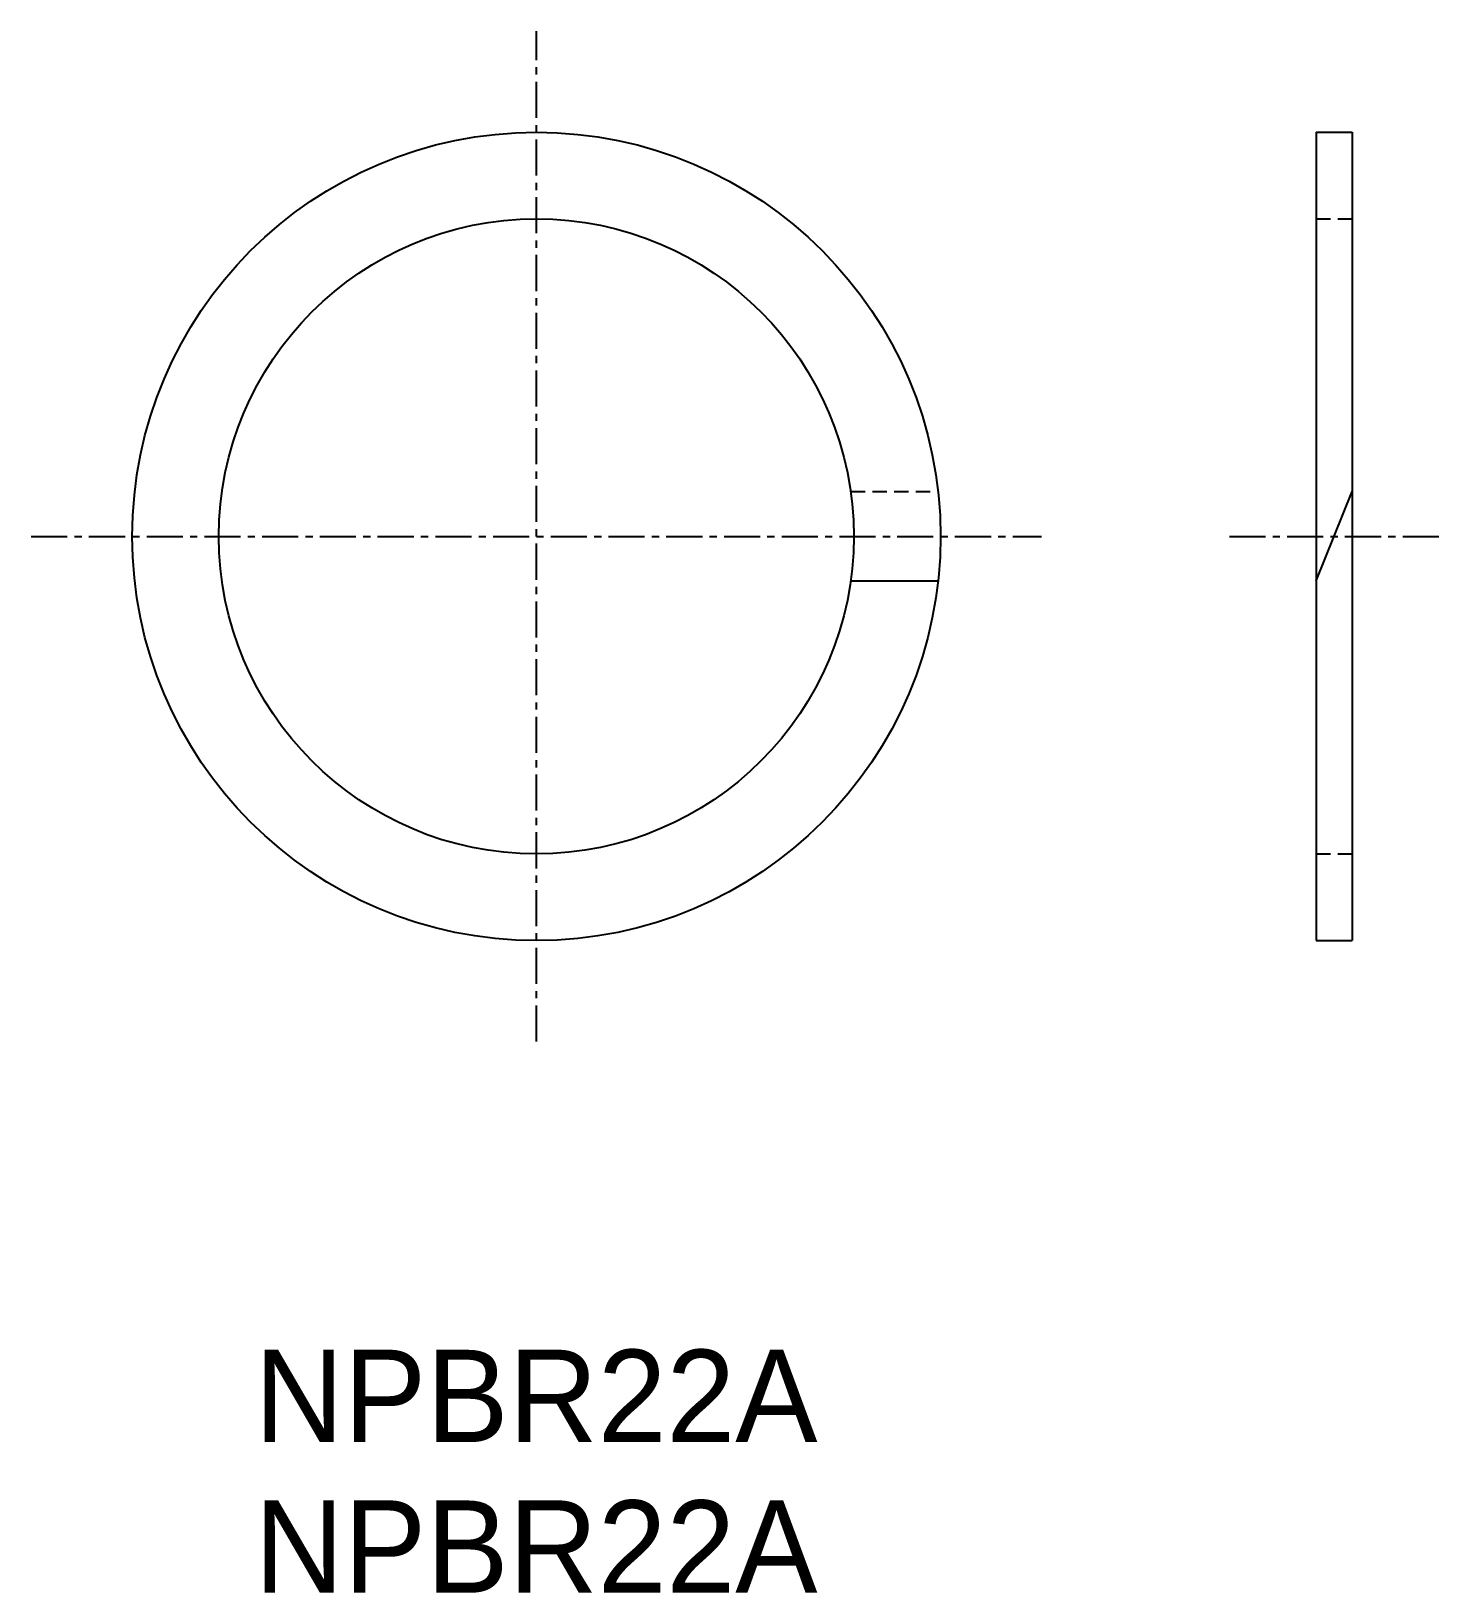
# Model space of a CAD drawing. Extents: x -309.4 to -260.6, y 65.4 to 119.4.
import ezdxf

# ---------------------------------------------------------------- set-up
doc = ezdxf.new("R2010")
doc.units = 0
doc.linetypes.add('CENTER', pattern=[2, 1.25, -0.25, 0.25, -0.25])
doc.linetypes.add('DASHED', pattern=[0.75, 0.5, -0.25])
doc.layers.get('0').update_dxf_attribs({"linetype": 'CONTINUOUS'})
doc.layers.add('CENTER', color=1, linetype='CENTER')

msp = doc.modelspace()

# ---------------------------------------------------------------- linework, layer by layer
at = {"color": 7, "linetype": 'CONTINUOUS'}
for p, q in [((-264.887, 115.945), (-264.887, 87.945)), ((-264.887, 115.945), (-263.637, 115.945)), ((-263.637, 115.945), (-263.637, 87.945)), ((-264.887, 100.401), (-263.637, 103.495)), ((-281.006, 100.401), (-277.983, 100.401)), ((-264.887, 87.945), (-263.637, 87.945))]:
    msp.add_line(p, q, dxfattribs=at)
at = {"color": 3, "linetype": 'DASHED'}
for p, q in [((-264.887, 112.945), (-263.637, 112.945)), ((-281.007, 103.495), (-277.983, 103.495)), ((-264.887, 90.945), (-263.637, 90.945))]:
    msp.add_line(p, q, dxfattribs=at)
at = {"color": 7, "linetype": 'CONTINUOUS'}
for radius in [14, 11]:
    msp.add_circle((-291.897, 101.945), radius, dxfattribs=at)
at = {"layer": 'CENTER', "color": 1, "linetype": 'CENTER'}
for p, q in [((-291.897, 84.445), (-291.897, 119.445)), ((-309.397, 101.945), (-274.397, 101.945)), ((-267.887, 101.945), (-260.637, 101.945))]:
    msp.add_line(p, q, dxfattribs=at)

# ---------------------------------------------------------------- texts
at = {"color": 7, "linetype": 'CONTINUOUS'}
for p in [(-301.659, 70.57), (-301.659, 65.351)]:
    msp.add_text('NPBR22A', height=3.2, dxfattribs=at).set_placement(p)

doc.saveas('drawing.dxf')
